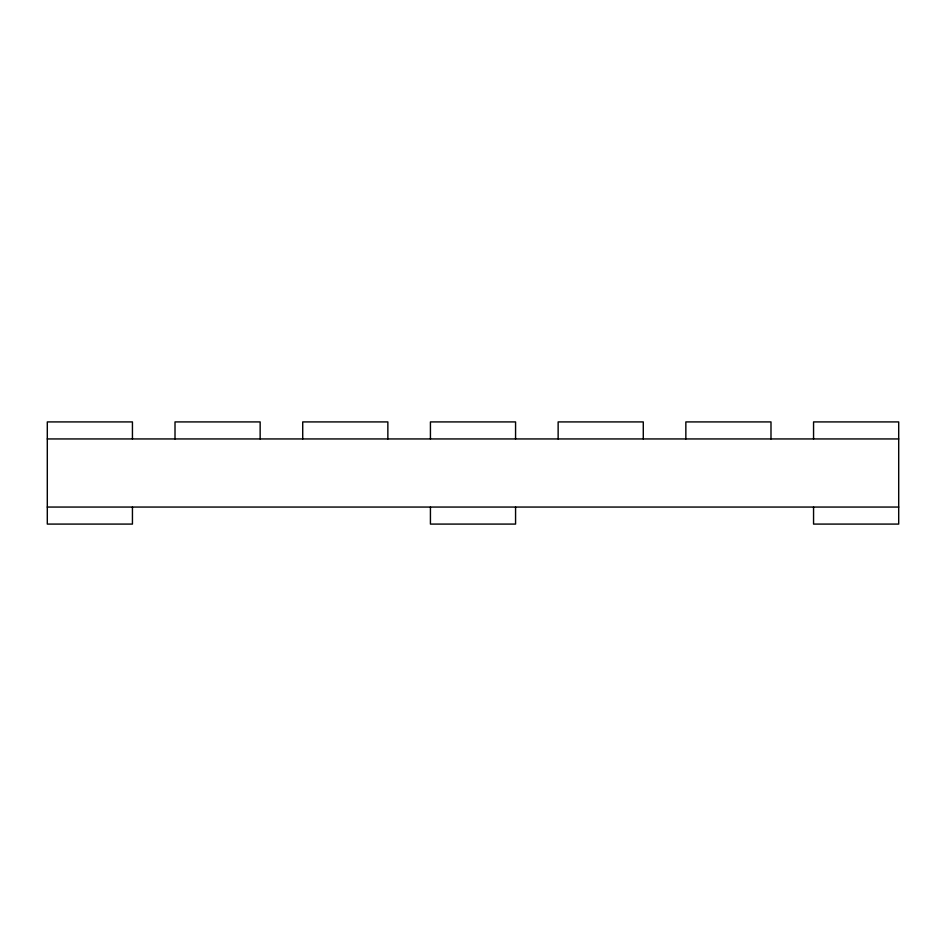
<?xml version="1.0" encoding="UTF-8"?>
<svg xmlns="http://www.w3.org/2000/svg" width="946" height="946" viewBox="0 0 946 946"><rect width="100%" height="100%" fill="white"/><g stroke="black" fill="none" stroke-linecap="round" stroke-linejoin="round"><path stroke-width="1.42" d="M47.3 438.944L898.7 438.944M47.3 507.056L898.7 507.056M813.56 438.944L813.56 421.916L898.7 421.916L898.7 524.084L813.56 524.084L813.56 507.056M770.99 438.944L770.99 421.916L685.85 421.916L685.85 438.944M643.28 438.944L643.28 421.916L558.14 421.916L558.14 438.944M515.57 438.944L515.57 421.916L430.43 421.916L430.43 438.944M515.57 507.056L515.57 524.084L430.43 524.084L430.43 507.056M387.86 438.944L387.86 421.916L302.72 421.916L302.72 438.944M260.15 438.944L260.15 421.916L175.01 421.916L175.01 438.944M132.44 438.944L132.44 421.916L47.3 421.916L47.3 524.084L132.44 524.084L132.44 507.056"/></g></svg>
